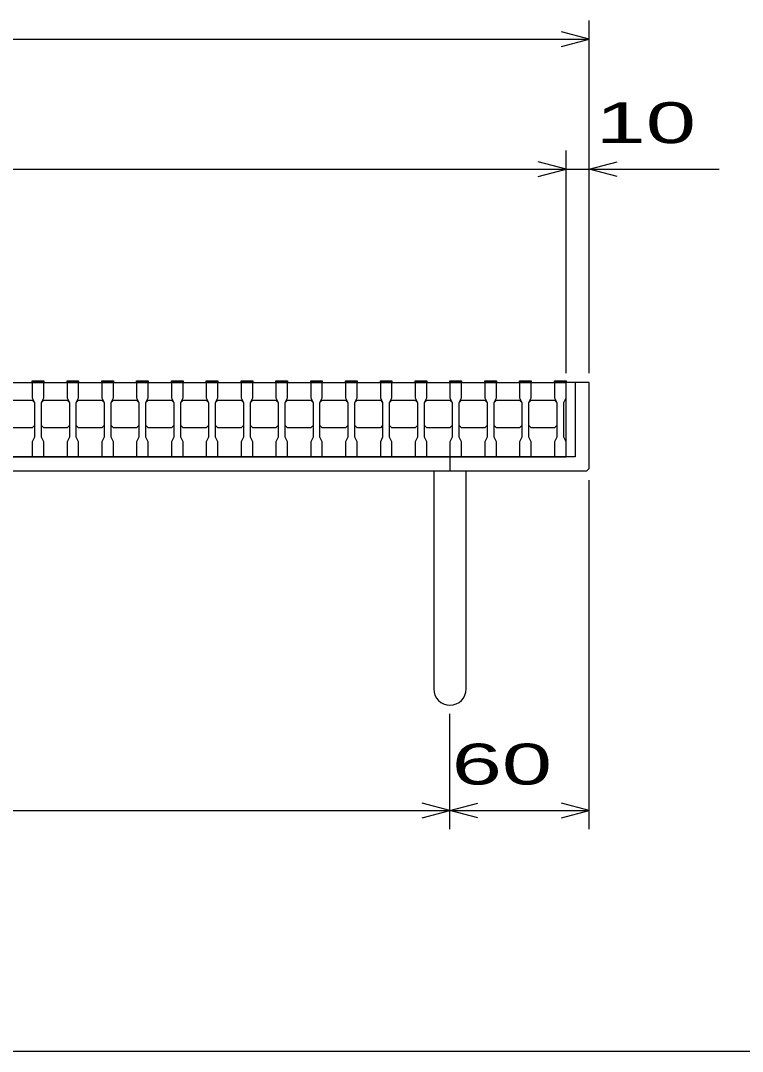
# Model space of a CAD drawing. Units: millimetres, scale not verified. Extents: x -1456 to 1385, y -1026 to 843.
# Drawn here: x -572 to -261, y -917.2 to -473 of the extents above; entities that cross this region are included whole.
import ezdxf
from ezdxf.enums import TextEntityAlignment as Align

# ---------------------------------------------------------------- set-up
doc = ezdxf.new("R2010")
doc.units = ezdxf.units.MM
doc.header["$LTSCALE"] = 8
for name, color, linetype, lineweight in [('0_2', 150, 'Continuous', 25), ('16', 3, 'Continuous', 25), ('19', 6, 'Continuous', 25), ('22', 4, 'Continuous', 25)]:
    doc.layers.add(name, color=color, linetype=linetype, lineweight=lineweight)
doc.styles.add('ベクトル', font='')
doc.styles.get('ベクトル').set_extended_font_data('ベクトル')

msp = doc.modelspace()

# ---------------------------------------------------------------- linework, layer by layer
at = {"layer": '0_2'}
msp.add_line((1384.8, -917.2), (-1383.2, -917.2), dxfattribs=at)
at = {"layer": '16'}
for p, q in [((-1137, -629), (-337, -629)), ((-567, -629), (-567, -628.3)), ((-567, -628.3), (-562, -628.3)), ((-567, -629), (-567, -635.5)), ((-562, -629), (-567, -629)), ((-562, -628.3), (-562, -629)), ((-562, -635.5), (-562, -629)), ((-552, -629), (-552, -628.3)), ((-552, -628.3), (-547, -628.3)), ((-552, -629), (-552, -635.5)), ((-547, -629), (-552, -629)), ((-547, -628.3), (-547, -629)), ((-547, -635.5), (-547, -629)), ((-537, -629), (-537, -628.3)), ((-537, -628.3), (-532, -628.3)), ((-537, -629), (-537, -635.5)), ((-532, -629), (-537, -629)), ((-532, -628.3), (-532, -629)), ((-532, -635.5), (-532, -629)), ((-522, -629), (-522, -628.3)), ((-522, -628.3), (-517, -628.3)), ((-522, -629), (-522, -635.5)), ((-517, -629), (-522, -629)), ((-517, -628.3), (-517, -629)), ((-517, -635.5), (-517, -629)), ((-507, -629), (-507, -628.3)), ((-507, -628.3), (-502, -628.3)), ((-507, -629), (-507, -635.5)), ((-502, -629), (-507, -629)), ((-502, -628.3), (-502, -629)), ((-502, -635.5), (-502, -629)), ((-492, -629), (-492, -628.3)), ((-492, -628.3), (-487, -628.3)), ((-492, -629), (-492, -635.5)), ((-487, -629), (-492, -629)), ((-487, -628.3), (-487, -629)), ((-487, -635.5), (-487, -629)), ((-477, -629), (-477, -628.3)), ((-477, -628.3), (-472, -628.3)), ((-477, -629), (-477, -635.5)), ((-472, -629), (-477, -629)), ((-472, -628.3), (-472, -629)), ((-472, -635.5), (-472, -629)), ((-462, -629), (-462, -628.3)), ((-462, -628.3), (-457, -628.3)), ((-462, -629), (-462, -635.5)), ((-457, -629), (-462, -629)), ((-457, -628.3), (-457, -629)), ((-457, -635.5), (-457, -629)), ((-447, -629), (-447, -628.3)), ((-447, -628.3), (-442, -628.3)), ((-447, -629), (-447, -635.5)), ((-442, -629), (-447, -629)), ((-442, -628.3), (-442, -629)), ((-442, -635.5), (-442, -629)), ((-432, -629), (-432, -628.3)), ((-432, -628.3), (-427, -628.3)), ((-432, -629), (-432, -635.5)), ((-427, -629), (-432, -629)), ((-427, -628.3), (-427, -629)), ((-427, -635.5), (-427, -629)), ((-417, -629), (-417, -628.3)), ((-417, -628.3), (-412, -628.3)), ((-417, -629), (-417, -635.5)), ((-412, -629), (-417, -629)), ((-412, -628.3), (-412, -629)), ((-412, -635.5), (-412, -629)), ((-402, -629), (-402, -628.3)), ((-402, -628.3), (-397, -628.3)), ((-402, -629), (-402, -635.5)), ((-397, -629), (-402, -629)), ((-397, -628.3), (-397, -629)), ((-397, -635.5), (-397, -629)), ((-387, -629), (-387, -628.3)), ((-387, -628.3), (-382, -628.3)), ((-387, -629), (-387, -635.5)), ((-382, -629), (-387, -629)), ((-382, -628.3), (-382, -629)), ((-382, -635.5), (-382, -629)), ((-372, -629), (-372, -628.3)), ((-372, -628.3), (-367, -628.3)), ((-372, -629), (-372, -635.5)), ((-367, -629), (-372, -629)), ((-367, -628.3), (-367, -629)), ((-367, -635.5), (-367, -629)), ((-357, -629), (-357, -628.3)), ((-357, -628.3), (-352, -628.3)), ((-357, -629), (-357, -635.5)), ((-352, -629), (-357, -629)), ((-352, -628.3), (-352, -629)), ((-352, -635.5), (-352, -629)), ((-342, -629), (-342, -628.3)), ((-342, -628.3), (-337, -628.3)), ((-342, -629), (-342, -635.5)), ((-337, -629), (-342, -629)), ((-337, -628.3), (-337, -629)), ((-337, -635.5), (-337, -629)), ((-337, -661), (-337, -629)), ((-577, -636.5), (-567, -636.5)), ((-567, -635.5), (-566, -637.5)), ((-567, -636.5), (-566, -637.5)), ((-566, -637.5), (-566, -652.5)), ((-563, -637.5), (-562, -635.5)), ((-563, -637.5), (-562, -636.5)), ((-563, -652.5), (-563, -637.5)), ((-562, -636.5), (-552, -636.5)), ((-552, -635.5), (-551, -637.5)), ((-552, -636.5), (-551, -637.5)), ((-551, -637.5), (-551, -652.5)), ((-548, -637.5), (-547, -635.5)), ((-548, -637.5), (-547, -636.5)), ((-548, -652.5), (-548, -637.5)), ((-547, -636.5), (-537, -636.5)), ((-537, -635.5), (-536, -637.5)), ((-537, -636.5), (-536, -637.5)), ((-536, -637.5), (-536, -652.5)), ((-533, -637.5), (-532, -635.5)), ((-533, -637.5), (-532, -636.5)), ((-533, -652.5), (-533, -637.5)), ((-532, -636.5), (-522, -636.5)), ((-522, -635.5), (-521, -637.5)), ((-522, -636.5), (-521, -637.5)), ((-521, -637.5), (-521, -652.5)), ((-518, -637.5), (-517, -635.5)), ((-518, -637.5), (-517, -636.5)), ((-518, -652.5), (-518, -637.5)), ((-517, -636.5), (-507, -636.5)), ((-507, -635.5), (-506, -637.5)), ((-507, -636.5), (-506, -637.5)), ((-506, -637.5), (-506, -652.5)), ((-503, -637.5), (-502, -635.5)), ((-503, -637.5), (-502, -636.5)), ((-503, -652.5), (-503, -637.5)), ((-502, -636.5), (-492, -636.5)), ((-492, -635.5), (-491, -637.5)), ((-492, -636.5), (-491, -637.5)), ((-491, -637.5), (-491, -652.5)), ((-488, -637.5), (-487, -635.5)), ((-488, -637.5), (-487, -636.5)), ((-488, -652.5), (-488, -637.5)), ((-487, -636.5), (-477, -636.5)), ((-477, -635.5), (-476, -637.5)), ((-477, -636.5), (-476, -637.5)), ((-476, -637.5), (-476, -652.5)), ((-473, -637.5), (-472, -635.5)), ((-473, -637.5), (-472, -636.5)), ((-473, -652.5), (-473, -637.5)), ((-472, -636.5), (-462, -636.5)), ((-462, -635.5), (-461, -637.5)), ((-462, -636.5), (-461, -637.5)), ((-461, -637.5), (-461, -652.5)), ((-458, -637.5), (-457, -635.5)), ((-458, -637.5), (-457, -636.5)), ((-458, -652.5), (-458, -637.5)), ((-457, -636.5), (-447, -636.5)), ((-447, -635.5), (-446, -637.5)), ((-447, -636.5), (-446, -637.5)), ((-446, -637.5), (-446, -652.5)), ((-443, -637.5), (-442, -635.5)), ((-443, -637.5), (-442, -636.5)), ((-443, -652.5), (-443, -637.5)), ((-442, -636.5), (-432, -636.5)), ((-432, -635.5), (-431, -637.5)), ((-432, -636.5), (-431, -637.5)), ((-431, -637.5), (-431, -652.5)), ((-428, -637.5), (-427, -635.5)), ((-428, -637.5), (-427, -636.5)), ((-428, -652.5), (-428, -637.5)), ((-427, -636.5), (-417, -636.5)), ((-417, -635.5), (-416, -637.5)), ((-417, -636.5), (-416, -637.5)), ((-416, -637.5), (-416, -652.5)), ((-413, -637.5), (-412, -635.5)), ((-413, -637.5), (-412, -636.5)), ((-413, -652.5), (-413, -637.5)), ((-412, -636.5), (-402, -636.5)), ((-402, -635.5), (-401, -637.5)), ((-402, -636.5), (-401, -637.5)), ((-401, -637.5), (-401, -652.5)), ((-398, -637.5), (-397, -635.5)), ((-398, -637.5), (-397, -636.5)), ((-398, -652.5), (-398, -637.5)), ((-397, -636.5), (-387, -636.5)), ((-387, -635.5), (-386, -637.5)), ((-387, -636.5), (-386, -637.5)), ((-386, -637.5), (-386, -652.5)), ((-383, -637.5), (-382, -635.5)), ((-383, -637.5), (-382, -636.5)), ((-383, -652.5), (-383, -637.5)), ((-382, -636.5), (-372, -636.5)), ((-372, -635.5), (-371, -637.5)), ((-372, -636.5), (-371, -637.5)), ((-371, -637.5), (-371, -652.5)), ((-368, -637.5), (-367, -635.5)), ((-368, -637.5), (-367, -636.5)), ((-368, -652.5), (-368, -637.5)), ((-367, -636.5), (-357, -636.5)), ((-357, -635.5), (-356, -637.5)), ((-357, -636.5), (-356, -637.5)), ((-356, -637.5), (-356, -652.5)), ((-353, -637.5), (-352, -635.5)), ((-353, -637.5), (-352, -636.5)), ((-353, -652.5), (-353, -637.5)), ((-352, -636.5), (-342, -636.5)), ((-342, -635.5), (-341, -637.5)), ((-342, -636.5), (-341, -637.5)), ((-341, -637.5), (-341, -652.5)), ((-338, -637.5), (-337, -635.5)), ((-338, -652.5), (-338, -637.5)), ((-567, -648.5), (-577, -648.5)), ((-566, -647.5), (-567, -648.5)), ((-562, -648.5), (-563, -647.5)), ((-552, -648.5), (-562, -648.5)), ((-551, -647.5), (-552, -648.5)), ((-547, -648.5), (-548, -647.5)), ((-537, -648.5), (-547, -648.5)), ((-536, -647.5), (-537, -648.5)), ((-532, -648.5), (-533, -647.5)), ((-522, -648.5), (-532, -648.5)), ((-521, -647.5), (-522, -648.5)), ((-517, -648.5), (-518, -647.5)), ((-507, -648.5), (-517, -648.5)), ((-506, -647.5), (-507, -648.5)), ((-502, -648.5), (-503, -647.5)), ((-492, -648.5), (-502, -648.5)), ((-491, -647.5), (-492, -648.5)), ((-487, -648.5), (-488, -647.5)), ((-477, -648.5), (-487, -648.5)), ((-476, -647.5), (-477, -648.5)), ((-472, -648.5), (-473, -647.5)), ((-462, -648.5), (-472, -648.5)), ((-461, -647.5), (-462, -648.5)), ((-457, -648.5), (-458, -647.5)), ((-447, -648.5), (-457, -648.5)), ((-446, -647.5), (-447, -648.5)), ((-442, -648.5), (-443, -647.5)), ((-432, -648.5), (-442, -648.5)), ((-431, -647.5), (-432, -648.5)), ((-427, -648.5), (-428, -647.5)), ((-417, -648.5), (-427, -648.5)), ((-416, -647.5), (-417, -648.5)), ((-412, -648.5), (-413, -647.5)), ((-402, -648.5), (-412, -648.5)), ((-401, -647.5), (-402, -648.5)), ((-397, -648.5), (-398, -647.5)), ((-387, -648.5), (-397, -648.5)), ((-386, -647.5), (-387, -648.5)), ((-382, -648.5), (-383, -647.5)), ((-372, -648.5), (-382, -648.5)), ((-371, -647.5), (-372, -648.5)), ((-367, -648.5), (-368, -647.5)), ((-357, -648.5), (-367, -648.5)), ((-356, -647.5), (-357, -648.5)), ((-352, -648.5), (-353, -647.5)), ((-342, -648.5), (-352, -648.5)), ((-341, -647.5), (-342, -648.5)), ((-566, -652.5), (-567, -654.5)), ((-562, -654.5), (-563, -652.5)), ((-551, -652.5), (-552, -654.5)), ((-547, -654.5), (-548, -652.5)), ((-536, -652.5), (-537, -654.5)), ((-532, -654.5), (-533, -652.5)), ((-521, -652.5), (-522, -654.5)), ((-517, -654.5), (-518, -652.5)), ((-506, -652.5), (-507, -654.5)), ((-502, -654.5), (-503, -652.5)), ((-491, -652.5), (-492, -654.5)), ((-487, -654.5), (-488, -652.5)), ((-476, -652.5), (-477, -654.5)), ((-472, -654.5), (-473, -652.5)), ((-461, -652.5), (-462, -654.5)), ((-457, -654.5), (-458, -652.5)), ((-446, -652.5), (-447, -654.5)), ((-442, -654.5), (-443, -652.5)), ((-431, -652.5), (-432, -654.5)), ((-427, -654.5), (-428, -652.5)), ((-416, -652.5), (-417, -654.5)), ((-412, -654.5), (-413, -652.5)), ((-401, -652.5), (-402, -654.5)), ((-397, -654.5), (-398, -652.5)), ((-386, -652.5), (-387, -654.5)), ((-382, -654.5), (-383, -652.5)), ((-371, -652.5), (-372, -654.5)), ((-367, -654.5), (-368, -652.5)), ((-356, -652.5), (-357, -654.5)), ((-352, -654.5), (-353, -652.5)), ((-341, -652.5), (-342, -654.5)), ((-337, -654.5), (-338, -652.5)), ((-567, -654.5), (-567, -661)), ((-562, -661), (-562, -654.5)), ((-552, -654.5), (-552, -661)), ((-547, -661), (-547, -654.5)), ((-537, -654.5), (-537, -661)), ((-532, -661), (-532, -654.5)), ((-522, -654.5), (-522, -661)), ((-517, -661), (-517, -654.5)), ((-507, -654.5), (-507, -661)), ((-502, -661), (-502, -654.5)), ((-492, -654.5), (-492, -661)), ((-487, -661), (-487, -654.5)), ((-477, -654.5), (-477, -661)), ((-472, -661), (-472, -654.5)), ((-462, -654.5), (-462, -661)), ((-457, -661), (-457, -654.5)), ((-447, -654.5), (-447, -661)), ((-442, -661), (-442, -654.5)), ((-432, -654.5), (-432, -661)), ((-427, -661), (-427, -654.5)), ((-417, -654.5), (-417, -661)), ((-412, -661), (-412, -654.5)), ((-402, -654.5), (-402, -661)), ((-397, -661), (-397, -654.5)), ((-387, -654.5), (-387, -661)), ((-382, -661), (-382, -654.5)), ((-372, -654.5), (-372, -661)), ((-367, -661), (-367, -654.5)), ((-357, -654.5), (-357, -661)), ((-352, -661), (-352, -654.5)), ((-342, -654.5), (-342, -661)), ((-337, -661), (-337, -654.5)), ((-1137, -661), (-337, -661)), ((-567, -661), (-562, -661)), ((-552, -661), (-547, -661)), ((-537, -661), (-532, -661)), ((-522, -661), (-517, -661)), ((-507, -661), (-502, -661)), ((-492, -661), (-487, -661)), ((-477, -661), (-472, -661)), ((-462, -661), (-457, -661)), ((-447, -661), (-442, -661)), ((-432, -661), (-427, -661)), ((-417, -661), (-412, -661)), ((-402, -661), (-397, -661)), ((-387, -661), (-382, -661)), ((-372, -661), (-367, -661)), ((-357, -661), (-352, -661)), ((-342, -661), (-337, -661))]:
    msp.add_line(p, q, dxfattribs=at)
at = {"layer": '19'}
for p, q in [((-327, -629), (-337, -629)), ((-333, -629), (-333, -661)), ((-327, -666), (-327, -629)), ((-333, -661), (-1141, -661)), ((-387, -661), (-387, -667)), ((-328, -667), (-327, -666)), ((-1146, -667), (-328, -667)), ((-394, -667), (-394, -761)), ((-380, -761), (-380, -667))]:
    msp.add_line(p, q, dxfattribs=at)
msp.add_arc((-387, -761), 7, 180, 0, dxfattribs=at)
at = {"layer": '22'}
for p, q in [((-327, -625), (-327, -473)), ((-327, -481), (-339, -477.8)), ((-1147, -481), (-327, -481)), ((-339, -484.2), (-327, -481)), ((-337, -625), (-337, -529)), ((-327, -625), (-327, -529)), ((-1137, -537), (-337, -537)), ((-337, -537), (-349, -533.8)), ((-349, -540.2), (-337, -537)), ((-337, -537), (-327, -537)), ((-327, -537), (-315, -533.8)), ((-315, -540.2), (-327, -537)), ((-327, -537), (-271, -537)), ((-327, -821.4), (-327, -671)), ((-387, -821.4), (-387, -771.8)), ((-387, -813.4), (-399, -810.2)), ((-387, -813.4), (-375, -810.2)), ((-327, -813.4), (-339, -810.2)), ((-1087, -813.4), (-387, -813.4)), ((-399, -816.6), (-387, -813.4)), ((-375, -816.6), (-387, -813.4)), ((-387, -813.4), (-327, -813.4)), ((-339, -816.6), (-327, -813.4))]:
    msp.add_line(p, q, dxfattribs=at)

# ---------------------------------------------------------------- texts
at = {"layer": '22', "color": 2, "style": 'ベクトル', "width": 1.65}
for s, p in [(' 10 ', (-335, -517)), (' 60 ', (-397, -793.4))]:
    msp.add_text(s, height=17.6, dxfattribs=at).set_placement(p, align=Align.MIDDLE_LEFT)

doc.saveas('drawing.dxf')
